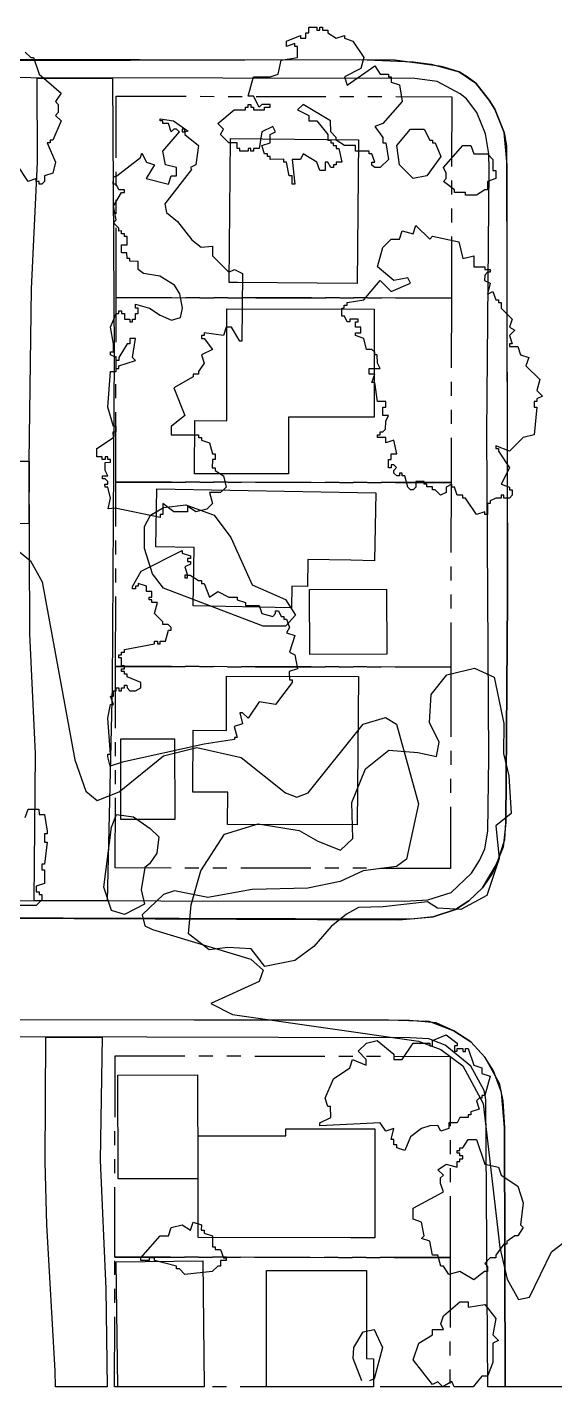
# Model space of a CAD drawing. Header units: metres. Extents: x -550 to 550, y -500 to 950.
# Drawn here: x 319.8 to 367.7, y -500 to -376.5 of the extents above; entities that cross this region are included whole.
import ezdxf

# ---------------------------------------------------------------- set-up
doc = ezdxf.new("R2010")
doc.units = ezdxf.units.M
doc.header["$LTSCALE"] = 2
doc.linetypes.add('PHANTOM', pattern=[6.35, 3.175, -0.635, 0.635, -0.635, 0.635, -0.635])
for name, color, linetype in [('SITE-BLDG-EXIST', 7, 'CONTINUOUS'), ('SITE-PROPERTY', 7, 'PHANTOM'), ('SITE-ROAD-CURB', 7, 'CONTINUOUS'), ('SITE-ROAD-GRAVEL', 32, 'CONTINUOUS'), ('SITE-ROAD-PAVED', 7, 'CONTINUOUS'), ('SITE-TREE-CANOPY', 94, 'CONTINUOUS'), ('TOPO-CONTOUR-MINOR', 9, 'CONTINUOUS')]:
    doc.layers.add(name, color=color, linetype=linetype)

msp = doc.modelspace()

# ---------------------------------------------------------------- linework, layer by layer
at = {"layer": 'SITE-BLDG-EXIST'}
for points in [[(338.87, -399.72), (338.13, -399.72), (338.25, -386.65), (349.87, -386.75), (349.76, -399.82)], [(343.52, -411.95), (343.52, -417.09), (334.99, -417.09), (335, -412.26), (337.91, -412.27), (337.91, -402.12), (351.3, -402.13), (351.3, -411.95)], [(349.18, -424.94), (345.27, -424.87), (345.23, -427.31), (343.82, -427.29), (343.78, -429.26), (334.84, -429.09), (334.94, -423.79), (331.47, -423.72), (331.56, -418.45), (351.45, -418.82), (351.33, -424.99)], [(345.47, -433.51), (345.44, -427.61), (352.43, -427.57), (352.46, -433.46)], [(337.99, -446), (334.82, -445.99), (334.84, -440.38), (337.88, -440.39), (337.89, -435.48), (349.89, -435.51), (349.75, -448.96), (337.98, -448.93)], [(328.28, -448.47), (328.28, -441.16), (333.16, -441.16), (333.18, -448.47)], [(335.28, -481.11), (328.04, -481.12), (328.01, -471.7), (335.26, -471.66)], [(349.18, -486.46), (335.3, -486.45), (335.31, -477.21), (343.26, -477.22), (343.26, -476.56), (351.36, -476.57), (351.35, -486.47)], [(327.87, -488.66), (335.72, -488.56), (335.85, -500), (328, -500)], [(341.52, -489.45), (350.62, -489.45), (350.61, -497.44), (351.24, -497.45), (351.24, -500), (341.51, -500)]]:
    msp.add_lwpolyline(points, close=True, dxfattribs=at)
at = {"layer": 'SITE-PROPERTY'}
for points in [[(327.85, -401.09), (327.87, -382.8), (358.35, -382.85), (358.32, -401.13)], [(358.29, -417.89), (327.83, -417.84), (327.85, -401.09), (358.32, -401.13)], [(358.27, -434.64), (327.8, -434.59), (327.83, -417.84), (358.29, -417.89)], [(358.24, -452.93), (327.78, -452.88), (327.8, -434.59), (358.27, -434.64)], [(327.73, -488.22), (327.76, -469.94), (358.22, -469.99), (358.2, -488.27)], [(327.73, -488.22), (358.2, -488.27), (358.19, -500), (327.71, -500)]]:
    msp.add_lwpolyline(points, close=True, dxfattribs=at)
at = {"layer": 'SITE-ROAD-CURB'}
for points in [[(318.75, -379.55), (349.96, -379.47), (354.86, -379.67), (356.49, -379.9), (359.04, -380.58), (360.55, -381.62), (361.76, -383.15), (362.26, -383.98), (363.12, -386.1), (363.33, -387.3), (363.41, -428.37), (363.26, -448.75), (363.02, -450.99), (362.05, -453.35), (361.16, -454.7), (359.92, -455.86), (358.7, -456.65), (356.67, -457.32), (354.72, -457.54), (301.86, -457.38)], [(231.81, -452.6), (236.75, -454.81), (239.78, -455.52), (243.25, -455.76), (354.08, -455.91), (356.18, -455.77), (358.31, -455.11), (360.15, -453.35), (360.88, -452.22), (361.36, -451.14), (361.64, -449.53), (361.73, -442.86), (361.53, -413.4), (361.74, -389.47), (361.72, -388.05), (361.41, -386.23), (360.63, -384.27), (359.68, -383.04), (359.12, -382.58), (357.03, -381.48), (355, -381.2), (180.5, -380.9)], [(295.8, -466.64), (352.6, -466.67), (356.27, -466.81), (358.55, -467.68), (360.09, -468.68), (361.36, -470.08), (362.65, -472.44), (362.99, -474.04), (363.14, -476.46), (363.2, -500), (361.62, -500), (361.46, -473.92), (361.29, -473.09), (360.1, -470.87), (357.75, -468.98), (356.27, -468.41), (354.57, -468.32), (294.69, -468.17)]]:
    msp.add_lwpolyline(points, dxfattribs=at)
at = {"layer": 'SITE-ROAD-GRAVEL'}
msp.add_lwpolyline([(216.32, -415.88), (262.15, -416.33), (301.11, -415.95), (319.94, -415.95), (319.93, -421.61), (304.62, -421.78), (300.93, -422.01), (282.21, -421.97), (237.96, -421.45), (201.82, -420.5)], dxfattribs=at)
msp.add_lwpolyline([(322.31, -498.56), (321.57, -485.29), (321.41, -479.59), (321.46, -468.24), (326.58, -468.26), (326.4, -479.41), (326.91, -491.1), (327.05, -500), (322.33, -500)], close=True, dxfattribs=at)
at = {"layer": 'SITE-ROAD-PAVED'}
for points in [[(301.86, -457.38), (353.53, -457.58), (356.67, -457.32), (358.7, -456.65), (359.92, -455.86), (361.16, -454.7), (362.48, -452.44), (363.18, -450.3), (363.26, -448.75), (363.41, -428.37), (363.39, -389.07), (363.12, -386.1), (362.26, -383.98), (361.76, -383.15), (360.55, -381.62), (359.76, -381.05), (359.04, -380.58), (357.43, -380.11), (353.18, -379.54), (190.62, -379.32)], [(372.44, -500), (363.2, -500), (363.14, -476.46), (362.87, -473.27), (362.15, -471.32), (361.36, -470.08), (360.09, -468.68), (358.55, -467.68), (356.95, -466.96), (354.5, -466.73), (295.8, -466.64)]]:
    msp.add_lwpolyline(points, dxfattribs=at)
msp.add_lwpolyline([(320.39, -455.86), (320.53, -442.5), (320.01, -431.63), (319.94, -415.95), (320.17, -400.3), (320.72, -388.8), (320.67, -381.18), (327.51, -381.17), (327.66, -406.2), (327.49, -436.35), (327.03, -455.87)], close=True, dxfattribs=at)
at = {"layer": 'SITE-TREE-CANOPY'}
for points in [[(346.6, -376.79), (347.09, -376.79), (347.09, -377.04), (347.85, -377.54), (348.6, -377.28), (348.6, -377.54), (349.35, -377.79), (350.35, -379.29), (350.1, -380.29), (348.6, -381.04), (348.84, -381.79), (351.35, -380.04), (351.84, -380.79), (352.6, -380.79), (352.6, -381.04), (352.85, -381.04), (352.85, -381.54), (353.6, -381.78), (353.85, -383.29), (352.1, -385.29), (351.35, -385.54), (352.1, -386.54), (352.1, -387.04), (352.35, -387.04), (352.6, -388.54), (351.85, -389.29), (351.35, -389.29), (351.1, -389.05), (351.1, -388.79), (351.35, -388.79), (351.1, -388.04), (350.85, -388.04), (350.85, -387.79), (349.6, -387.79), (349.6, -387.29), (348.6, -387.28), (347.85, -386.79), (347.85, -386.54), (347.35, -386.04), (347.34, -385.04), (344.85, -383.54), (344.35, -384.04), (345.35, -384.54), (345.35, -385.04), (346.1, -385.03), (347.1, -386.29), (347.1, -386.79), (347.35, -386.79), (347.35, -387.04), (347.59, -387.04), (347.59, -387.29), (347.85, -387.29), (347.85, -387.54), (348.1, -387.54), (348.35, -388.79), (347.85, -388.79), (347.84, -389.04), (347.6, -389.04), (347.6, -389.29), (347.35, -389.29), (347.1, -388.78), (346.85, -388.8), (346.85, -389.54), (346.35, -389.54), (346.1, -388.79), (344.85, -388.04), (344.6, -388.54), (343.85, -388.54), (344.1, -390.79), (343.85, -390.79), (343.85, -390.04), (343.59, -390.04), (343.35, -388.79), (343.1, -388.79), (343.1, -388.53), (341.85, -388.54), (341.85, -388.29), (341.6, -388.29), (341.6, -388.04), (341.35, -388.04), (341.1, -387.29), (341.85, -387.04), (341.85, -386.29), (342.35, -386.04), (342.1, -385.54), (341.1, -386.04), (340.84, -387.54), (340.35, -387.54), (340.35, -387.79), (340.1, -387.79), (340.1, -387.54), (339.85, -387.54), (339.85, -387.79), (339.1, -387.78), (339.1, -387.54), (338.85, -387.54), (338.85, -387.04), (338.1, -387.04), (337.35, -386.29), (337.6, -385.79), (337.1, -385.29), (338.59, -384.03), (339.6, -384.04), (339.6, -383.79), (339.85, -383.79), (339.85, -383.54), (340.1, -383.54), (340.1, -383.79), (340.35, -383.79), (340.35, -384.04), (341.35, -384.04), (341.35, -383.79), (341.85, -383.79), (341.85, -383.54), (341.1, -383.54), (340.85, -383.79), (340.35, -382.79), (339.85, -382.79), (340.35, -381.04), (341.85, -381.04), (342.59, -380.79), (342.85, -379.54), (344.35, -379.29), (344.35, -378.29), (344.1, -378.29), (344.09, -378.03), (343.35, -378.29), (343.35, -377.79), (344.6, -377.29), (344.6, -377.54), (345.1, -377.54), (345.1, -377.04), (345.35, -377.04), (345.35, -376.53), (346.1, -376.54), (346.1, -376.79), (346.35, -376.79), (346.35, -376.54), (346.6, -376.54)], [(334.1, -386.29), (335.35, -387.29), (335.1, -389.04), (334.6, -389.29), (334.69, -389.45), (332.28, -392.58), (332.43, -393.35), (333.43, -394.18), (334.73, -395.84), (335.57, -396.5), (336.6, -396.41), (336.6, -397.29), (338.1, -398.78), (338.6, -398.54), (339.34, -398.91), (339.28, -405.04), (339.1, -405.04), (338.35, -403.79), (337.85, -403.79), (337.6, -404.53), (335.84, -404.29), (335.85, -404.54), (335.6, -404.54), (335.6, -404.79), (335.85, -404.79), (336.6, -405.79), (335.6, -406.29), (335.85, -407.04), (335.35, -407.79), (335.35, -408.04), (334.85, -408.04), (334.85, -408.29), (333.1, -409.29), (334.1, -411.79), (332.85, -412.79), (332.85, -413.54), (335.35, -413.54), (335.35, -413.79), (335.6, -413.79), (335.6, -414.04), (336.34, -414.29), (336.6, -415.29), (336.85, -415.29), (336.85, -415.79), (336.6, -415.79), (336.59, -416.54), (336.85, -416.54), (336.85, -416.79), (337.6, -417.29), (337.85, -418.29), (337.35, -418.79), (336.35, -418.79), (336.6, -419.8), (336.1, -420.29), (335.1, -420.54), (334.35, -420.04), (334.35, -420.54), (333.1, -420.54), (332.1, -419.79), (332.09, -420.79), (331.85, -420.79), (331.85, -421.05), (327.77, -420.22), (327.12, -420.26), (327.35, -419.29), (327.1, -418.29), (326.85, -418.29), (326.84, -418.04), (327.1, -418.04), (327.1, -417.79), (326.85, -417.54), (326.6, -417.54), (326.6, -417.29), (327.1, -417.29), (326.85, -416.79), (326.85, -416.05), (327.35, -416.03), (327.35, -415.79), (327.1, -415.79), (327.1, -415.55), (326.85, -415.54), (326.85, -415.79), (326.59, -415.79), (326.59, -415.54), (326.1, -415.54), (326.1, -414.79), (327.6, -413.79), (327.59, -413.29), (327.85, -413.29), (327.85, -412.79), (327.6, -412.79), (327.1, -411.04), (327.35, -407.79), (327.85, -407.79), (327.85, -407.54), (328.1, -407.54), (328.1, -407.29), (329.6, -406.79), (329.35, -406.54), (329.6, -404.79), (329.09, -404.79), (329.1, -405.29), (328.85, -405.29), (328.09, -406.54), (328.09, -406.79), (327.85, -406.79), (327.85, -406.54), (327.35, -406.29), (327.35, -406.03), (327.6, -406.03), (327.6, -405.29), (327.35, -403.79), (327.85, -402.54), (328.1, -402.54), (328.1, -402.29), (328.35, -402.29), (328.35, -402.54), (328.6, -402.54), (328.6, -403.04), (329.1, -403.04), (329.1, -403.29), (329.35, -403.29), (329.35, -403.04), (329.6, -403.05), (329.6, -402.54), (329.85, -402.54), (329.85, -402.04), (329.6, -402.04), (329.6, -401.7), (330.9, -402.06), (331.85, -402.69), (332.87, -403.13), (333.7, -402.91), (333.88, -402.06), (333.64, -400.76), (333.15, -399.95), (331.81, -399.14), (330.33, -398.89), (329.85, -398.54), (329.85, -397.8), (329.1, -397.79), (329.1, -397.54), (328.85, -397.54), (328.84, -397.04), (328.35, -397.04), (328.35, -396.29), (328.85, -396.29), (328.85, -395.54), (328.6, -395.54), (328.6, -395.29), (328.35, -395.29), (328.35, -395.03), (328.1, -395.05), (328.1, -394.79), (327.6, -394.29), (327.85, -394.04), (327.6, -392.79), (328.35, -391.54), (328.6, -391.54), (328.6, -391.29), (328.1, -391.29), (327.85, -390.78), (327.59, -390.78), (327.6, -390.29), (327.63, -390.12), (327.93, -390.04), (330.07, -388.37), (330.2, -387.98), (330.6, -388.79), (331.35, -389.04), (330.59, -390.29), (332.6, -390.79), (332.85, -390.03), (333.35, -390.04), (333.35, -389.29), (332.34, -389.04), (332.1, -387.79), (333.6, -386.04), (333.35, -385.79), (333.1, -385.79), (332.85, -386.04), (332.6, -385.28), (332.1, -385.29), (332.1, -385.04), (331.85, -385.04), (331.84, -384.87), (333.08, -385.03), (334.39, -385.98), (334.1, -386.04)], [(334.1, -385.79), (333.84, -385.79), (333.84, -386.04), (334.1, -386.04)], [(356.35, -386.79), (356.6, -386.79), (356.6, -387.04), (356.85, -387.04), (357.35, -388.29), (356.1, -390.04), (354.85, -390.28), (353.6, -389.04), (353.35, -387.29), (354.6, -385.79), (355.85, -385.79)], [(360.35, -388.04), (361.6, -388.03), (362.1, -388.54), (362.09, -389.54), (362.35, -389.54), (362.35, -390.29), (361.59, -390.54), (361.6, -391.29), (361.35, -391.29), (360.6, -391.79), (359.6, -391.79), (359.6, -391.54), (358.59, -391.54), (358.59, -391.29), (357.6, -390.54), (357.84, -390.29), (357.85, -389.79), (357.6, -389.29), (359.35, -387.29), (360.1, -387.29)], [(359.01, -396.02), (359.35, -397.54), (360.35, -397.29), (360.35, -398.29), (361.35, -398.29), (361.35, -398.54), (361.84, -398.54), (361.85, -398.79), (361.6, -398.79), (361.35, -399.04), (361.34, -399.54), (361.85, -399.79), (361.6, -400.79), (362.09, -400.54), (362.35, -401.3), (362.6, -401.28), (362.6, -401.54), (362.84, -401.54), (362.84, -402.04), (363.85, -403.04), (363.6, -403.79), (364.1, -404.04), (363.6, -404.54), (363.84, -405.29), (363.6, -405.29), (363.6, -405.53), (364.35, -405.54), (364.59, -406.29), (365.35, -406.54), (365.1, -407.29), (366.35, -408.54), (366.1, -409.54), (366.6, -410.04), (366.1, -410.29), (366.1, -410.54), (365.85, -410.54), (365.85, -411.04), (366.1, -411.04), (365.85, -413.54), (364.85, -413.79), (363.6, -415.03), (362.35, -414.54), (362.35, -414.79), (362.6, -414.79), (362.6, -415.04), (363.6, -416.54), (362.85, -418.04), (363.6, -418.29), (363.6, -418.54), (363.85, -418.54), (363.85, -419.04), (363.6, -419.29), (363.35, -419.29), (363.1, -419.29), (363.1, -419.04), (362.84, -419.04), (362.85, -419.29), (362.35, -419.29), (361.85, -419.54), (361.85, -419.79), (361.6, -419.79), (361.6, -420.79), (361.35, -420.79), (361.35, -420.54), (360.59, -420.79), (359.6, -419.29), (359.35, -419.29), (359.35, -419.04), (358.85, -419.04), (358.6, -418.29), (358.35, -418.29), (358.35, -418.04), (357.84, -418.29), (357.85, -418.79), (357.34, -419.04), (356.85, -418.54), (356.6, -418.54), (356.59, -418.28), (356.1, -418.28), (356.1, -418.04), (355.85, -418.04), (355.85, -417.79), (355.1, -417.79), (355.1, -418.29), (354.85, -418.54), (354.6, -418.54), (354.35, -418.29), (354.1, -417.29), (353.85, -417.29), (353.85, -417.04), (353.6, -417.04), (353.6, -417.29), (353.35, -417.29), (353.1, -417.03), (353.1, -416.79), (353.34, -416.53), (353.1, -416.29), (352.85, -416.29), (352.85, -416.54), (352.6, -416.54), (352.59, -415.79), (352.85, -415.79), (352.85, -415.29), (353.35, -415.29), (353.1, -414.04), (352.35, -414.29), (352.35, -413.79), (351.6, -413.78), (351.6, -413.54), (351.85, -413.54), (351.85, -413.28), (352.1, -413.28), (352.34, -413.04), (352.35, -412.3), (352.6, -411.79), (352.1, -411.79), (352.09, -411.04), (352.35, -411.04), (352.35, -410.54), (351.6, -410.54), (351.35, -408.79), (351.1, -408.79), (351.35, -408.04), (350.85, -408.04), (350.85, -407.54), (351.85, -407.54), (351.6, -407.04), (351.59, -406.29), (351.35, -406.29), (351.35, -406.04), (351.1, -405.79), (350.6, -405.79), (350.35, -404.8), (349.6, -404.54), (349.6, -404.29), (350.09, -404.29), (350.1, -403.79), (349.6, -403.79), (349.6, -403.29), (349.85, -403.29), (349.85, -403.04), (349.1, -403.04), (349.1, -403.29), (348.85, -403.29), (348.6, -402.79), (348.35, -402.79), (348.35, -402.05), (348.59, -402.03), (348.59, -401.79), (348.85, -401.79), (348.85, -401.55), (350.35, -401.29), (351.85, -399.54), (352.85, -400.54), (354.59, -399.79), (354.35, -399.29), (353.1, -399.54), (351.6, -398.29), (352.1, -396.54), (352.85, -395.79), (353.6, -395.79), (353.85, -395.04), (354.85, -395.29), (355.1, -394.55), (356.35, -395.79), (356.59, -395.51)], [(334.59, -426.29), (335.35, -426.79), (335.6, -426.79), (335.6, -427.04), (335.85, -427.04), (336.35, -428.29), (337.1, -427.79), (338.1, -428.28), (338.85, -428.29), (338.85, -428.54), (339.6, -428.79), (339.6, -429.04), (340.85, -429.04), (341.1, -429.79), (342.1, -430.04), (342.35, -429.79), (342.34, -429.54), (342.6, -429.54), (342.85, -430.04), (343.1, -430.04), (343.09, -430.29), (343.35, -430.29), (343.6, -431.04), (343.35, -431.54), (344.1, -431.78), (343.6, -433.29), (344.1, -433.54), (344.35, -434.79), (343.59, -435.04), (343.6, -435.79), (343.85, -435.79), (343.85, -436.04), (342.35, -438.05), (340.85, -437.79), (339.85, -439.29), (339.35, -438.79), (339.1, -438.79), (339.35, -439.79), (338.59, -440.04), (338.85, -441.04), (338.6, -441.04), (338.6, -441.23), (335.84, -441.64), (328.43, -443.27), (327.31, -443.65), (327.09, -442.79), (327.09, -442.54), (327.35, -442.54), (327.1, -439.29), (327.35, -438.04), (327.6, -438.04), (327.35, -437.29), (327.6, -437.29), (327.6, -436.79), (327.85, -436.79), (327.85, -436.54), (328.1, -436.54), (328.1, -436.79), (328.34, -436.79), (328.35, -436.54), (328.6, -436.54), (328.6, -436.29), (328.84, -436.29), (328.85, -436.54), (329.1, -436.79), (329.6, -436.79), (330.1, -436.54), (330.09, -436.04), (328.85, -435.54), (328.85, -435.29), (328.6, -435.29), (328.6, -435.04), (328.35, -435.04), (328.35, -434.79), (328.6, -434.79), (328.6, -434.54), (328.35, -434.53), (328.35, -433.79), (328.1, -433.79), (328.1, -433.54), (328.35, -433.54), (328.35, -433.29), (328.6, -433.29), (328.6, -433.04), (331.35, -432.54), (331.35, -432.29), (331.6, -432.29), (331.6, -432.54), (331.85, -432.54), (331.85, -432.29), (332.35, -432.29), (332.6, -431.29), (332.85, -431.29), (332.85, -431.04), (332.59, -430.79), (332.1, -430.79), (332.1, -430.53), (331.35, -429.79), (331.6, -428.79), (331.1, -428.79), (331.09, -428.54), (330.85, -428.54), (330.85, -428.29), (331.09, -428.29), (331.1, -427.79), (330.6, -427.79), (330.6, -427.28), (329.85, -427.04), (329.85, -427.3), (329.6, -427.29), (329.6, -427.54), (329.35, -427.54), (329.35, -427.31), (330.13, -425.93), (333.85, -424.06), (333.85, -424.29), (334.6, -424.54), (334.6, -424.79), (334.35, -424.79), (334.35, -425.04), (334.6, -425.04), (334.6, -425.29), (334.1, -425.54), (334.35, -426.29)], [(334.1, -426.29), (334.1, -426.54), (334.35, -426.54), (334.35, -426.29)], [(349.87, -456.46), (348.79, -457.09), (347.39, -458.19), (345.83, -460.03), (344.08, -461.3), (341.38, -461.83), (340.11, -460.23), (338, -460.1), (336.32, -460.31), (334.44, -458.86), (334.68, -456.22), (335.54, -453.13), (337.69, -449.83), (340.76, -448.87), (344.48, -449.47), (346.17, -450.45), (348.25, -451.27), (349.35, -450.2), (349.28, -446.95), (350.52, -443.88), (352.65, -442.18), (355.28, -442.4), (356.97, -442.76), (357.2, -441.46), (356.32, -439.69), (356.47, -437.12), (357.92, -435.35), (360.42, -434.74), (362.22, -435.57), (363.1, -439.76), (363.05, -442.49), (363.53, -444.52), (363.74, -447.94), (362.37, -449.06), (362.66, -452.01), (361.55, -455.38), (359.17, -456.66), (357.07, -456.55), (356.15, -455.97), (352.12, -456.42)], [(330.42, -456.17), (328.62, -457.12), (327.44, -456.75), (326.74, -454.62), (327.44, -449.18), (327.89, -448.02), (329.43, -448.24), (330.96, -449.31), (331.73, -450.06), (331.55, -451.54), (330.89, -452.52), (330.45, -452.84), (330.14, -454.86)], [(358.6, -469.29), (358.6, -469.53), (358.85, -469.53), (358.85, -469.29), (359.35, -469.29), (359.35, -469.54), (359.6, -469.54), (359.6, -469.29), (359.85, -469.29), (360.35, -470.79), (361.1, -471.04), (361.1, -471.54), (361.84, -471.79), (361.35, -473.54), (361.1, -473.54), (361.1, -473.79), (360.84, -473.79), (360.6, -474.04), (360.85, -474.79), (360.1, -475.04), (360.1, -475.29), (359.85, -475.29), (359.85, -475.54), (359.1, -475.54), (358.85, -476.04), (358.1, -476.04), (358.1, -476.54), (357.35, -476.79), (357.1, -476.28), (356.35, -476.29), (355.59, -476.54), (354.6, -477.29), (354.1, -478.54), (353.35, -478.29), (353.35, -478.04), (353.1, -478.04), (353.1, -477.54), (352.85, -477.54), (353.09, -476.54), (352.35, -476.79), (351.84, -476.04), (346.35, -476.29), (346.35, -476.04), (347.35, -475.54), (347.34, -474.54), (347.1, -474.54), (346.85, -473.79), (347.6, -472.03), (349.1, -471.04), (349.34, -470.29), (350.59, -470.79), (350.59, -470.29), (349.84, -469.53), (350.6, -468.79), (351.59, -468.54), (353.1, -469.79), (353.1, -470.29), (353.85, -470.28), (354.85, -468.78), (356.35, -468.79), (356.35, -469.04), (356.59, -469.04), (356.6, -468.54), (357.85, -468.04), (358.85, -468.79), (358.85, -469.05), (358.6, -469.04)], [(361.35, -479.79), (362.6, -480.04), (362.84, -480.79), (364.35, -481.79), (364.85, -483.29), (364.59, -485.29), (364.85, -485.54), (364.35, -486.29), (364.09, -486.29), (363.35, -486.79), (363.35, -487.04), (363.1, -487.04), (362.35, -488.04), (362.35, -488.29), (361.84, -488.29), (361.35, -488.79), (361.6, -489.04), (361.6, -489.54), (361.34, -489.54), (360.35, -490.29), (359.1, -489.54), (358.1, -489.79), (357.59, -489.04), (357.35, -489.04), (357.1, -488.04), (356.6, -488.04), (356.35, -486.78), (355.6, -486.54), (355.85, -486.29), (355.6, -485.04), (354.85, -484.79), (354.85, -483.79), (357.6, -482.29), (357.34, -481.54), (357.34, -481.03), (357.6, -480.79), (357.1, -480.29), (357.85, -479.79), (358.85, -480.04), (358.85, -479.53), (359.1, -479.54), (359.1, -479.29), (359.35, -479.29), (359.35, -479.03), (359.1, -479.03), (359.1, -478.79), (358.85, -478.79), (358.85, -478.54), (359.1, -478.55), (359.1, -478.29), (359.35, -478.29), (359.85, -477.54), (360.6, -477.53)], [(335.59, -485.79), (335.85, -485.79), (335.85, -486.04), (336.6, -486.29), (336.6, -487.29), (336.85, -487.29), (336.85, -487.54), (337.35, -487.54), (337.6, -488.28), (337.85, -488.29), (337.85, -488.54), (337.35, -488.54), (337.35, -489.04), (337.1, -489.04), (336.59, -489.54), (334.1, -489.79), (333.6, -489.29), (333.35, -489.29), (333.35, -489.04), (331.35, -488.54), (331.35, -488.29), (330.85, -488.29), (330.85, -488.54), (330.1, -488.54), (330.1, -488.29), (331.85, -486.29), (332.6, -486.29), (332.85, -485.54), (333.85, -485.29), (334.6, -485.79), (334.84, -485.04), (335.6, -485.29)], [(357.1, -499.54), (356.6, -499.79), (354.85, -497.54), (355.35, -496.04), (356.6, -495.29), (356.6, -494.79), (357.59, -494.79), (357.35, -494.29), (357.6, -493.54), (359.1, -492.29), (359.85, -492.29), (359.84, -492.78), (361.35, -492.54), (362.35, -493.79), (362.1, -495.29), (362.6, -495.79), (362.1, -496.04), (362.1, -497.79), (361.6, -499.04), (361.1, -499.04), (360.3, -500), (358.58, -500), (358.35, -499.53), (357.55, -500)]]:
    msp.add_lwpolyline(points, close=True, dxfattribs=at)
for points in [[(319.6, -378.79), (320.09, -379.3), (320.35, -379.28), (320.85, -380.79), (322.85, -382.54), (322.35, -383.29), (322.6, -383.54), (322.6, -384.29), (322.35, -384.54), (322.85, -385.04), (322.1, -386.8), (321.85, -386.79), (321.85, -387.04), (321.59, -387.04), (322.35, -388.79), (322.1, -389.79), (321.35, -390.04), (321.34, -390.54), (321.1, -390.79), (320.85, -390.79), (320.85, -390.54), (320.6, -390.54), (320.6, -390.29), (319.85, -390.54), (318.85, -389.04)], [(319.6, -448.29), (319.85, -447.54), (320.84, -447.54), (320.85, -448.04), (321.35, -448.04), (321.6, -449.54), (321.6, -449.79), (321.35, -449.79), (321.35, -450.54), (321.6, -450.54), (321.35, -452.54), (321.1, -452.53), (321.1, -453.04), (321.35, -453.04), (321.35, -454.29), (320.6, -454.54), (320.6, -455.04), (320.85, -455.04), (320.85, -455.29), (321.09, -455.29), (321.1, -455.79), (320.59, -456.29), (319.1, -456.29)]]:
    msp.add_lwpolyline(points, dxfattribs=at)
at = {"layer": 'TOPO-CONTOUR-MINOR'}
msp.add_lwpolyline([(330.97, -420.86), (332.17, -420.14), (334.18, -419.92), (336.75, -420.86), (338.29, -422.87), (340.23, -427.16), (343.25, -428.51), (344.15, -429.93), (343.25, -430.93), (341.22, -430.94), (332.17, -427.47), (331.16, -426.16), (330.42, -423.88), (330.43, -421.87)], close=True, dxfattribs=at)
for points in [[(319.07, -424.17), (320.08, -424.99), (321.12, -426.91), (324.11, -443.06), (325.11, -445.91), (326.12, -446.76), (328.14, -445.97), (332.17, -442.71), (335.19, -441.95), (339.22, -442.85), (343.25, -446.06), (344.26, -446.45), (345.31, -446.05), (350.3, -439.82), (352.32, -439.22), (353.33, -439.83), (355.32, -447.06), (354.25, -452.1), (353.33, -452.74), (350.3, -453.16), (348.21, -454.11), (345.27, -454.73), (340.23, -454.83), (336.2, -455.57), (333.17, -454.96), (332.17, -455.3), (330.21, -457.13), (330.45, -458.14), (331.16, -458.47), (340.09, -461.16), (341.23, -462.17), (340.86, -463.18), (336.47, -465.19), (338.43, -466.2), (355.34, -468.62), (357.36, -469.38), (359.37, -470.86), (361.2, -474.26), (362.71, -487.36), (363.4, -490.24), (364.41, -492.06), (365.42, -491.85), (367.43, -487.73), (368.44, -486.95)], [(350.17, -499.45), (349.38, -497.44), (349.46, -496.43), (350.3, -495.02), (351.31, -494.8), (352.05, -496.43), (351.31, -499.28), (350.88, -499.45)]]:
    msp.add_lwpolyline(points, dxfattribs=at)

doc.saveas('drawing.dxf')
